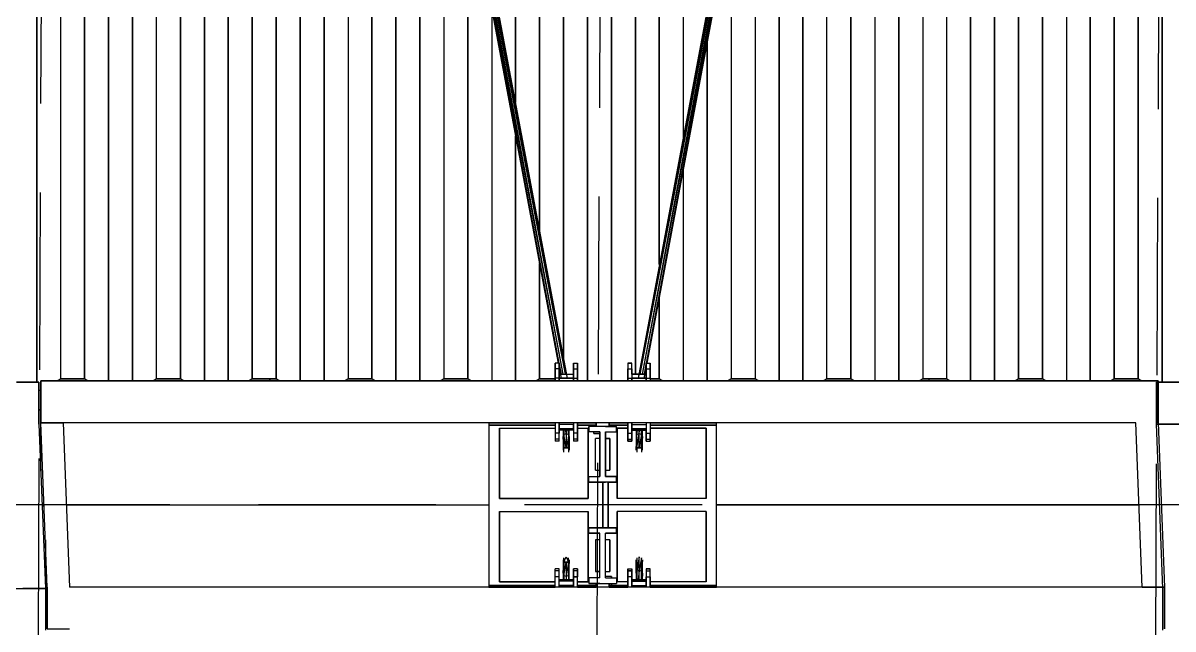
# Model space of a CAD drawing. Header units: millimetres. Extents: x -4997 to -4876, y -8737 to -8661.
# Drawn here: x -4918.213 to -4914.096, y -8701.468 to -8699.299 of the extents above; entities that cross this region are included whole.
import ezdxf

# ---------------------------------------------------------------- set-up
doc = ezdxf.new("R2010")
doc.units = ezdxf.units.MM
doc.header["$LTSCALE"] = 0.1
doc.linetypes.add('HIDDEN', pattern=[9.525, 6.35, -3.175])
for name, color, linetype in [('cobertura nova', 4, 'Continuous'), ('hachuras cobertura', 251, 'Continuous'), ('imagem', 7, 'Continuous'), ('layout cobertura', 251, 'Continuous')]:
    doc.layers.add(name, color=color, linetype=linetype)
picture_1 = doc.add_image_def('image1.jpg', size_in_pixel=(1920, 1080))

msp = doc.modelspace()

# ---------------------------------------------------------------- linework, layer by layer
at = {"layer": 'cobertura nova'}
for p, q in [((-4916.2794, -8700.5553), (-4916.792, -8697.8566)), ((-4916.2793, -8700.5553), (-4916.7874, -8697.8487)), ((-4916.2711, -8700.5553), (-4916.7858, -8697.8487)), ((-4916.779, -8697.8487), (-4916.271, -8700.5553)), ((-4916.2641, -8700.5697), (-4916.7782, -8697.8487)), ((-4916.2641, -8700.5697), (-4916.7747, -8697.8487)), ((-4916.792, -8697.8644), (-4916.2942, -8700.5165)), ((-4916.792, -8697.874), (-4916.2942, -8700.5165)), ((-4916.792, -8697.8766), (-4916.2966, -8700.5165)), ((-4915.5064, -8697.8797), (-4916.0112, -8700.5697)), ((-4915.5064, -8697.8981), (-4916.0112, -8700.5697)), ((-4916.0044, -8700.5553), (-4915.5064, -8697.9027)), ((-4915.5064, -8697.9377), (-4916.0042, -8700.5553)), ((-4915.5064, -8697.9473), (-4915.996, -8700.5553)), ((-4915.5064, -8697.9781), (-4915.9959, -8700.5553)), ((-4915.9812, -8700.5165), (-4915.5064, -8697.9874)), ((-4915.9811, -8700.5165), (-4915.5064, -8697.9965)), ((-4915.9788, -8700.5165), (-4915.5064, -8697.9996)), ((-4916.3636, -8700.1596), (-4916.3636, -8700.5727)), ((-4916.2932, -8700.5165), (-4916.3077, -8700.5165)), ((-4916.3077, -8700.5165), (-4916.3077, -8700.5233)), ((-4916.3077, -8700.5366), (-4916.3077, -8700.5165)), ((-4916.3077, -8700.5165), (-4916.3077, -8700.5366)), ((-4916.3077, -8700.5233), (-4916.3077, -8700.5165)), ((-4916.3077, -8700.5447), (-4916.3077, -8700.5233)), ((-4916.2932, -8700.5165), (-4916.2932, -8700.5366)), ((-4916.2932, -8700.5366), (-4916.2932, -8700.5165)), ((-4916.2932, -8700.5214), (-4916.2869, -8700.5553)), ((-4916.2932, -8700.5217), (-4916.2869, -8700.5553)), ((-4916.2932, -8700.5343), (-4916.2866, -8700.5697)), ((-4916.2421, -8700.5233), (-4916.2421, -8700.5165)), ((-4916.2421, -8700.5165), (-4916.2421, -8700.5366)), ((-4916.2421, -8700.5165), (-4916.2277, -8700.5165)), ((-4916.2421, -8700.5366), (-4916.2421, -8700.5165)), ((-4916.2421, -8700.5447), (-4916.2421, -8700.5233)), ((-4916.2277, -8700.5165), (-4916.2277, -8700.5366)), ((-4916.2277, -8700.5233), (-4916.2277, -8700.5165)), ((-4916.2276, -8700.5366), (-4916.2277, -8700.5165)), ((-4916.2277, -8700.5165), (-4916.2277, -8700.5233)), ((-4916.2277, -8700.5233), (-4916.2277, -8700.5447)), ((-4916.0477, -8700.5165), (-4916.0332, -8700.5165)), ((-4916.0477, -8700.5165), (-4916.0477, -8700.5366)), ((-4916.0332, -8700.5165), (-4916.0477, -8700.5165)), ((-4916.0477, -8700.5165), (-4916.0477, -8700.5165)), ((-4916.0332, -8700.5366), (-4916.0332, -8700.5165)), ((-4915.9888, -8700.5697), (-4915.9821, -8700.5343)), ((-4915.9885, -8700.5553), (-4915.9821, -8700.5214)), ((-4915.9884, -8700.5553), (-4915.9821, -8700.5218)), ((-4915.9821, -8700.5165), (-4915.9821, -8700.5366)), ((-4915.9821, -8700.5165), (-4915.9677, -8700.5165)), ((-4915.9821, -8700.5366), (-4915.9821, -8700.5165)), ((-4915.9821, -8700.5447), (-4915.9821, -8700.5345)), ((-4915.9677, -8700.5366), (-4915.9677, -8700.5165)), ((-4915.9677, -8700.5165), (-4915.9677, -8700.5366)), ((-4915.9677, -8700.5233), (-4915.9677, -8700.5165)), ((-4918.0909, -8700.5799), (-4918.0779, -8700.5727)), ((-4918.0779, -8700.5727), (-4918.0909, -8700.5799)), ((-4918.0779, -8700.5727), (-4917.9921, -8700.5727)), ((-4917.9921, -8700.5727), (-4918.0779, -8700.5727)), ((-4917.9921, -8700.5727), (-4917.9791, -8700.5799)), ((-4917.9791, -8700.5799), (-4917.9921, -8700.5727)), ((-4917.748, -8700.5799), (-4917.735, -8700.5727)), ((-4917.735, -8700.5727), (-4917.748, -8700.5799)), ((-4917.735, -8700.5727), (-4917.6493, -8700.5727)), ((-4917.6493, -8700.5727), (-4917.735, -8700.5727)), ((-4917.6493, -8700.5727), (-4917.6363, -8700.5799)), ((-4917.6362, -8700.5799), (-4917.6493, -8700.5727)), ((-4917.4052, -8700.5799), (-4917.3921, -8700.5727)), ((-4917.3921, -8700.5727), (-4917.4052, -8700.5799)), ((-4917.3921, -8700.5727), (-4917.3064, -8700.5727)), ((-4917.3064, -8700.5727), (-4917.3921, -8700.5727)), ((-4917.3292, -8700.5727), (-4917.3292, -8700.5799)), ((-4917.3292, -8700.5799), (-4917.3292, -8700.5727)), ((-4917.3064, -8700.5727), (-4917.2934, -8700.58)), ((-4917.2934, -8700.58), (-4917.3064, -8700.5727)), ((-4917.0623, -8700.58), (-4917.0493, -8700.5727)), ((-4917.0493, -8700.5727), (-4917.0623, -8700.58)), ((-4917.0493, -8700.5727), (-4916.9636, -8700.5727)), ((-4916.9636, -8700.5727), (-4917.0493, -8700.5727)), ((-4916.9636, -8700.5727), (-4916.9505, -8700.58)), ((-4916.9505, -8700.58), (-4916.9636, -8700.5727)), ((-4916.7064, -8700.5727), (-4916.7195, -8700.58)), ((-4916.7194, -8700.58), (-4916.7064, -8700.5727)), ((-4916.7064, -8700.5727), (-4916.6207, -8700.5727)), ((-4916.6207, -8700.5727), (-4916.7064, -8700.5727)), ((-4916.6207, -8700.5727), (-4916.6077, -8700.58)), ((-4916.6077, -8700.58), (-4916.6207, -8700.5727)), ((-4916.3766, -8700.58), (-4916.3636, -8700.5727)), ((-4916.3636, -8700.5727), (-4916.3766, -8700.58)), ((-4916.3636, -8700.5727), (-4916.3077, -8700.5727)), ((-4916.3077, -8700.5727), (-4916.3636, -8700.5727)), ((-4916.2932, -8700.5366), (-4916.3077, -8700.5366)), ((-4916.3077, -8700.5699), (-4916.3077, -8700.5366)), ((-4916.3077, -8700.5366), (-4916.3077, -8700.5699)), ((-4916.3077, -8700.58), (-4916.3077, -8700.5447)), ((-4916.2932, -8700.5699), (-4916.3077, -8700.5699)), ((-4916.3077, -8700.58), (-4916.3077, -8700.5699)), ((-4916.3077, -8700.5699), (-4916.3077, -8700.58)), ((-4916.2932, -8700.5366), (-4916.2932, -8700.5699)), ((-4916.2932, -8700.5699), (-4916.2932, -8700.5366)), ((-4916.2932, -8700.5553), (-4916.2669, -8700.5553)), ((-4916.2932, -8700.5697), (-4916.2421, -8700.5697)), ((-4916.2421, -8700.5697), (-4916.2932, -8700.5697)), ((-4916.2932, -8700.5699), (-4916.2932, -8700.58)), ((-4916.2932, -8700.58), (-4916.2932, -8700.5699)), ((-4916.2767, -8700.5697), (-4916.2767, -8700.5697)), ((-4916.2766, -8700.5697), (-4916.2766, -8700.5697)), ((-4916.2684, -8700.5697), (-4916.2684, -8700.5697)), ((-4916.2683, -8700.5697), (-4916.2683, -8700.5697)), ((-4916.2668, -8700.5553), (-4916.2421, -8700.5553)), ((-4916.2421, -8700.5366), (-4916.2421, -8700.5699)), ((-4916.2421, -8700.5366), (-4916.2277, -8700.5366)), ((-4916.2421, -8700.5699), (-4916.2421, -8700.5366)), ((-4916.2421, -8700.5553), (-4916.2421, -8700.5447)), ((-4916.2421, -8700.5697), (-4916.2421, -8700.5553)), ((-4916.2421, -8700.58), (-4916.2421, -8700.5697)), ((-4916.2421, -8700.5697), (-4916.2421, -8700.5697)), ((-4916.2421, -8700.5699), (-4916.2277, -8700.5699)), ((-4916.2421, -8700.58), (-4916.2421, -8700.5699)), ((-4916.2421, -8700.5699), (-4916.2421, -8700.58)), ((-4916.2277, -8700.5366), (-4916.2277, -8700.5699)), ((-4916.2277, -8700.5447), (-4916.2277, -8700.58)), ((-4916.2277, -8700.5699), (-4916.2277, -8700.58)), ((-4916.2276, -8700.5699), (-4916.2276, -8700.5366)), ((-4916.2276, -8700.58), (-4916.2276, -8700.5699)), ((-4916.0477, -8700.5366), (-4916.0332, -8700.5366)), ((-4916.0477, -8700.5699), (-4916.0477, -8700.5366)), ((-4916.0477, -8700.5366), (-4916.0477, -8700.5699)), ((-4916.0477, -8700.58), (-4916.0477, -8700.5572)), ((-4916.0477, -8700.5699), (-4916.0332, -8700.5699)), ((-4916.0477, -8700.58), (-4916.0477, -8700.5699)), ((-4916.0477, -8700.5699), (-4916.0477, -8700.58)), ((-4916.0332, -8700.5366), (-4916.0332, -8700.5699)), ((-4916.0332, -8700.5447), (-4916.0332, -8700.5366)), ((-4916.0332, -8700.5553), (-4916.0332, -8700.5447)), ((-4916.0332, -8700.5447), (-4916.0332, -8700.5447)), ((-4916.0085, -8700.5553), (-4916.0332, -8700.5553)), ((-4916.0332, -8700.5553), (-4916.0085, -8700.5553)), ((-4916.0332, -8700.5697), (-4915.9821, -8700.5697)), ((-4915.9821, -8700.5697), (-4916.0332, -8700.5697)), ((-4916.0332, -8700.5699), (-4916.0332, -8700.58)), ((-4916.0332, -8700.58), (-4916.0332, -8700.5699)), ((-4915.9821, -8700.5553), (-4916.0085, -8700.5553)), ((-4916.0085, -8700.5553), (-4915.9821, -8700.5553)), ((-4916.0071, -8700.5697), (-4916.0071, -8700.5697)), ((-4916.007, -8700.5697), (-4916.007, -8700.5697)), ((-4915.9988, -8700.5697), (-4915.9988, -8700.5697)), ((-4915.9987, -8700.5697), (-4915.9987, -8700.5697)), ((-4915.9821, -8700.5366), (-4915.9821, -8700.5699)), ((-4915.9821, -8700.5366), (-4915.9677, -8700.5366)), ((-4915.9821, -8700.5699), (-4915.9821, -8700.5366)), ((-4915.9821, -8700.5553), (-4915.9821, -8700.5447)), ((-4915.9821, -8700.5699), (-4915.9821, -8700.58)), ((-4915.9821, -8700.5699), (-4915.9677, -8700.5699)), ((-4915.9821, -8700.58), (-4915.9821, -8700.5699)), ((-4915.9677, -8700.5699), (-4915.9677, -8700.5366)), ((-4915.9677, -8700.5366), (-4915.9677, -8700.5699)), ((-4915.9677, -8700.5699), (-4915.9677, -8700.58)), ((-4915.9677, -8700.5727), (-4915.935, -8700.5727)), ((-4915.935, -8700.5727), (-4915.9677, -8700.5727)), ((-4915.935, -8700.5727), (-4915.922, -8700.58)), ((-4915.9219, -8700.58), (-4915.935, -8700.5727)), ((-4915.6909, -8700.58), (-4915.6778, -8700.5727)), ((-4915.6778, -8700.5727), (-4915.6909, -8700.58)), ((-4915.6778, -8700.5727), (-4915.5921, -8700.5727)), ((-4915.5921, -8700.5727), (-4915.6778, -8700.5727)), ((-4915.5921, -8700.5727), (-4915.5791, -8700.58)), ((-4915.5791, -8700.58), (-4915.5921, -8700.5727)), ((-4915.348, -8700.58), (-4915.335, -8700.5727)), ((-4915.335, -8700.5727), (-4915.348, -8700.58)), ((-4915.335, -8700.5727), (-4915.2493, -8700.5727)), ((-4915.2493, -8700.5727), (-4915.335, -8700.5727)), ((-4915.2493, -8700.5727), (-4915.2362, -8700.58)), ((-4915.2362, -8700.58), (-4915.2493, -8700.5727)), ((-4915.0052, -8700.58), (-4914.9921, -8700.5727)), ((-4914.9921, -8700.5727), (-4915.0052, -8700.58)), ((-4914.9921, -8700.5727), (-4914.9064, -8700.5727)), ((-4914.9064, -8700.5727), (-4914.9921, -8700.5727)), ((-4914.9692, -8700.58), (-4914.9692, -8700.5727)), ((-4914.9064, -8700.5727), (-4914.8934, -8700.58)), ((-4914.8934, -8700.58), (-4914.9064, -8700.5727)), ((-4914.6623, -8700.58), (-4914.6493, -8700.5727)), ((-4914.6493, -8700.5727), (-4914.6623, -8700.58)), ((-4914.6493, -8700.5727), (-4914.5636, -8700.5727)), ((-4914.5636, -8700.5727), (-4914.6493, -8700.5727)), ((-4914.5636, -8700.5727), (-4914.5505, -8700.58)), ((-4914.5505, -8700.58), (-4914.5636, -8700.5727)), ((-4914.3195, -8700.58), (-4914.3064, -8700.5727)), ((-4914.3064, -8700.5727), (-4914.3195, -8700.58)), ((-4914.3064, -8700.5727), (-4914.2207, -8700.5727)), ((-4914.2207, -8700.5727), (-4914.3064, -8700.5727)), ((-4914.2207, -8700.5727), (-4914.2077, -8700.58)), ((-4914.2077, -8700.58), (-4914.2207, -8700.5727)), ((-4918.2358, -8700.5846), (-4918.1558, -8700.5846)), ((-4918.1558, -8700.5846), (-4918.2358, -8700.5846)), ((-4918.1558, -8700.5846), (-4918.1558, -8700.6831)), ((-4918.1558, -8700.6831), (-4918.1558, -8700.5846)), ((-4918.1558, -8700.5846), (-4918.1558, -8700.7346)), ((-4918.1558, -8700.5846), (-4918.1558, -8700.7346)), ((-4918.1558, -8700.7346), (-4918.1558, -8700.5846)), ((-4918.1492, -8700.6122), (-4918.1558, -8700.6159)), ((-4918.1558, -8700.6159), (-4918.1492, -8700.6123)), ((-4918.1558, -8700.6159), (-4918.1558, -8700.6831)), ((-4918.1558, -8700.6831), (-4918.1558, -8700.6159)), ((-4918.1492, -8700.5799), (-4918.0692, -8700.5799)), ((-4918.1492, -8700.7299), (-4918.1492, -8700.5799)), ((-4918.1492, -8700.5799), (-4918.0692, -8700.5799)), ((-4918.1492, -8700.7299), (-4918.1492, -8700.5799)), ((-4918.1492, -8700.5799), (-4918.1492, -8700.7299)), ((-4918.0692, -8700.58), (-4918.1492, -8700.58)), ((-4918.1492, -8700.6123), (-4918.1492, -8700.6831)), ((-4918.0692, -8700.5799), (-4917.9791, -8700.5799)), ((-4917.9791, -8700.5799), (-4918.0692, -8700.5799)), ((-4918.0692, -8700.5799), (-4917.9064, -8700.5799)), ((-4914.2292, -8700.58), (-4918.0692, -8700.5799)), ((-4918.0692, -8700.5799), (-4914.2292, -8700.58)), ((-4914.2292, -8700.58), (-4918.0692, -8700.58)), ((-4917.8207, -8700.5799), (-4917.5636, -8700.5799)), ((-4917.748, -8700.5799), (-4917.6363, -8700.5799)), ((-4917.6363, -8700.5799), (-4917.748, -8700.5799)), ((-4917.4779, -8700.5799), (-4917.2207, -8700.58)), ((-4917.2934, -8700.58), (-4917.4052, -8700.5799)), ((-4917.3292, -8700.5799), (-4917.2934, -8700.58)), ((-4917.2934, -8700.58), (-4917.3292, -8700.5799)), ((-4917.3292, -8700.5799), (-4917.2934, -8700.5799)), ((-4917.135, -8700.58), (-4916.8779, -8700.58)), ((-4917.0623, -8700.58), (-4916.9505, -8700.58)), ((-4916.9505, -8700.58), (-4917.0623, -8700.58)), ((-4916.9505, -8700.58), (-4917.0623, -8700.58)), ((-4917.0623, -8700.58), (-4916.9505, -8700.58)), ((-4916.7921, -8700.58), (-4916.535, -8700.58)), ((-4916.7194, -8700.58), (-4916.6077, -8700.58)), ((-4916.6077, -8700.58), (-4916.7194, -8700.58)), ((-4916.6077, -8700.58), (-4916.7194, -8700.58)), ((-4916.7194, -8700.58), (-4916.6077, -8700.58)), ((-4916.4493, -8700.58), (-4916.3077, -8700.58)), ((-4916.3766, -8700.58), (-4916.3077, -8700.58)), ((-4916.3077, -8700.58), (-4916.3766, -8700.58)), ((-4916.3077, -8700.58), (-4916.3766, -8700.58)), ((-4916.3766, -8700.58), (-4916.3077, -8700.58)), ((-4916.2277, -8700.58), (-4916.2277, -8700.58)), ((-4916.2276, -8700.58), (-4916.1921, -8700.58)), ((-4916.1064, -8700.58), (-4916.0477, -8700.58)), ((-4915.9677, -8700.58), (-4915.922, -8700.58)), ((-4915.922, -8700.58), (-4915.9677, -8700.58)), ((-4915.922, -8700.58), (-4915.9677, -8700.58)), ((-4915.9677, -8700.58), (-4915.8493, -8700.58)), ((-4915.7636, -8700.58), (-4915.5064, -8700.58)), ((-4915.6909, -8700.58), (-4915.5791, -8700.58)), ((-4915.5791, -8700.58), (-4915.6909, -8700.58)), ((-4915.5791, -8700.58), (-4915.6909, -8700.58)), ((-4915.4207, -8700.58), (-4915.1636, -8700.58)), ((-4915.348, -8700.58), (-4915.2362, -8700.58)), ((-4915.2362, -8700.58), (-4915.348, -8700.58)), ((-4915.2362, -8700.58), (-4915.348, -8700.58)), ((-4915.0778, -8700.58), (-4914.8207, -8700.58)), ((-4915.0052, -8700.58), (-4914.9692, -8700.58)), ((-4914.9692, -8700.58), (-4915.0052, -8700.58)), ((-4914.8934, -8700.58), (-4915.0052, -8700.58)), ((-4914.735, -8700.58), (-4914.4778, -8700.58)), ((-4914.6623, -8700.58), (-4914.5505, -8700.58)), ((-4914.6623, -8700.58), (-4914.5505, -8700.58)), ((-4914.5505, -8700.58), (-4914.6623, -8700.58)), ((-4914.6623, -8700.58), (-4914.5505, -8700.58)), ((-4914.3921, -8700.58), (-4914.2292, -8700.58)), ((-4914.3195, -8700.58), (-4914.2292, -8700.58)), ((-4914.3195, -8700.58), (-4914.2292, -8700.58)), ((-4914.2292, -8700.58), (-4914.3195, -8700.58)), ((-4914.3195, -8700.58), (-4914.2292, -8700.58)), ((-4914.2292, -8700.58), (-4914.2292, -8700.58)), ((-4914.2292, -8700.58), (-4914.2292, -8700.58)), ((-4914.1492, -8700.58), (-4914.2292, -8700.58)), ((-4914.2292, -8700.58), (-4914.1492, -8700.58)), ((-4914.1492, -8700.58), (-4914.2292, -8700.58)), ((-4910.2358, -8700.5846), (-4914.1558, -8700.5846)), ((-4914.1558, -8700.5846), (-4914.0758, -8700.5846)), ((-4914.1558, -8700.7346), (-4914.1558, -8700.5846)), ((-4914.1558, -8700.5846), (-4914.1558, -8700.7346)), ((-4914.1492, -8700.58), (-4914.1492, -8700.5846)), ((-4914.1492, -8700.5846), (-4914.1492, -8700.58)), ((-4914.1492, -8700.58), (-4914.1492, -8700.73)), ((-4914.1492, -8700.58), (-4914.1492, -8700.5846)), ((-4914.1492, -8700.73), (-4914.1492, -8700.58)), ((-4918.1558, -8700.6831), (-4918.1492, -8700.6831)), ((-4918.1492, -8700.6831), (-4918.1558, -8700.6831)), ((-4918.1558, -8700.7346), (-4918.1328, -8701.3225)), ((-4918.0692, -8700.7299), (-4918.1492, -8700.7299)), ((-4918.1492, -8700.7299), (-4918.0692, -8700.7299)), ((-4918.1262, -8701.3178), (-4918.1492, -8700.7299)), ((-4918.1492, -8700.7299), (-4918.0692, -8700.7299)), ((-4918.1492, -8700.9034), (-4918.1492, -8700.73)), ((-4914.2292, -8700.73), (-4918.0692, -8700.7299)), ((-4918.0692, -8700.7299), (-4918.0462, -8701.3178)), ((-4916.5448, -8700.73), (-4916.3077, -8700.73)), ((-4916.5448, -8700.73), (-4916.5448, -8701.0239)), ((-4916.5448, -8700.7381), (-4916.3077, -8700.7381)), ((-4916.3077, -8700.7381), (-4916.5448, -8700.7381)), ((-4916.3077, -8700.73), (-4916.3077, -8700.7668)), ((-4916.2932, -8700.73), (-4916.2932, -8700.7668)), ((-4916.2932, -8700.7668), (-4916.2932, -8700.73)), ((-4916.2421, -8700.7359), (-4916.2932, -8700.7359)), ((-4916.2421, -8700.73), (-4916.2421, -8700.7668)), ((-4916.2421, -8700.7513), (-4916.2421, -8700.7359)), ((-4916.2277, -8700.73), (-4916.2277, -8700.7668)), ((-4916.2277, -8700.7668), (-4916.2277, -8700.73)), ((-4916.2277, -8700.73), (-4916.1612, -8700.73)), ((-4916.2277, -8700.7381), (-4916.1612, -8700.7381)), ((-4916.1612, -8700.7381), (-4916.2277, -8700.7381)), ((-4916.2277, -8700.7416), (-4916.2277, -8700.7749)), ((-4916.1689, -8700.7425), (-4916.1689, -8700.7381)), ((-4916.1612, -8700.7425), (-4916.1612, -8700.73)), ((-4916.1612, -8700.7425), (-4916.1612, -8700.73)), ((-4916.1612, -8700.73), (-4916.1612, -8700.7425)), ((-4916.1142, -8700.73), (-4916.0477, -8700.73)), ((-4916.1142, -8700.73), (-4916.1142, -8700.7425)), ((-4916.1142, -8700.7425), (-4916.1142, -8700.73)), ((-4916.1142, -8700.7381), (-4916.0477, -8700.7381)), ((-4916.0477, -8700.7381), (-4916.1142, -8700.7381)), ((-4916.0477, -8700.7668), (-4916.0477, -8700.73)), ((-4916.0477, -8700.73), (-4916.0477, -8700.7668)), ((-4916.0477, -8700.7416), (-4916.0477, -8700.73)), ((-4916.0477, -8700.7749), (-4916.0477, -8700.7416)), ((-4916.0333, -8700.7668), (-4916.0332, -8700.73)), ((-4916.0332, -8700.73), (-4916.0332, -8700.7668)), ((-4916.0332, -8700.7359), (-4915.9821, -8700.7359)), ((-4916.0332, -8700.7513), (-4916.0332, -8700.7359)), ((-4915.9821, -8700.73), (-4915.9821, -8700.7668)), ((-4915.9677, -8700.73), (-4915.9677, -8700.7668)), ((-4915.9677, -8700.73), (-4915.7305, -8700.73)), ((-4915.9677, -8700.7381), (-4915.7305, -8700.7381)), ((-4915.7305, -8700.7381), (-4915.9677, -8700.7381)), ((-4915.7305, -8701.0239), (-4915.7305, -8700.73)), ((-4914.2062, -8701.3178), (-4914.2292, -8700.73)), ((-4914.0758, -8700.7346), (-4914.1558, -8700.7346)), ((-4914.1328, -8701.3224), (-4914.1558, -8700.7346)), ((-4914.1558, -8700.7346), (-4914.0758, -8700.7346)), ((-4914.1492, -8700.73), (-4914.1262, -8701.3178)), ((-4916.5076, -8701.0011), (-4916.5076, -8700.7486)), ((-4916.5076, -8700.7486), (-4916.3077, -8700.7486)), ((-4916.5076, -8700.7486), (-4916.3077, -8700.7486)), ((-4916.5076, -8701.0011), (-4916.5076, -8700.7486)), ((-4916.5076, -8700.7486), (-4916.5076, -8701.0011)), ((-4916.3077, -8700.7668), (-4916.3077, -8700.7882)), ((-4916.2932, -8700.7668), (-4916.3077, -8700.7668)), ((-4916.2421, -8700.7513), (-4916.2932, -8700.7513)), ((-4916.2421, -8700.7562), (-4916.2932, -8700.7562)), ((-4916.2932, -8700.7882), (-4916.2932, -8700.7668)), ((-4916.2797, -8700.7562), (-4916.2797, -8700.7793)), ((-4916.2764, -8700.7719), (-4916.2797, -8700.7793)), ((-4916.2764, -8700.8197), (-4916.2797, -8700.7793)), ((-4916.2797, -8700.7793), (-4916.2796, -8700.8275)), ((-4916.2764, -8700.7719), (-4916.2771, -8700.7562)), ((-4916.2764, -8700.7562), (-4916.2764, -8700.7719)), ((-4916.2684, -8700.7688), (-4916.2764, -8700.7719)), ((-4916.2684, -8700.8165), (-4916.2764, -8700.7719)), ((-4916.2764, -8700.7719), (-4916.2764, -8700.8197)), ((-4916.2684, -8700.7688), (-4916.2698, -8700.7562)), ((-4916.2684, -8700.7562), (-4916.2684, -8700.7688)), ((-4916.2605, -8700.7719), (-4916.2684, -8700.7688)), ((-4916.2604, -8700.8197), (-4916.2684, -8700.7688)), ((-4916.2684, -8700.7688), (-4916.2684, -8700.8165)), ((-4916.2621, -8700.7562), (-4916.2605, -8700.7719)), ((-4916.2605, -8700.7562), (-4916.2605, -8700.7719)), ((-4916.2605, -8700.7719), (-4916.2604, -8700.8197)), ((-4916.2605, -8700.7719), (-4916.2572, -8700.8275)), ((-4916.2572, -8700.7793), (-4916.2605, -8700.7719)), ((-4916.2572, -8700.7793), (-4916.2572, -8700.7562)), ((-4916.2572, -8700.7793), (-4916.2572, -8700.8275)), ((-4916.2421, -8700.7562), (-4916.2421, -8700.7513)), ((-4916.2421, -8700.7668), (-4916.2421, -8700.7882)), ((-4916.2277, -8700.7668), (-4916.2421, -8700.7668)), ((-4916.2277, -8700.7486), (-4916.2277, -8700.7486)), ((-4916.2277, -8700.7486), (-4916.1896, -8700.7486)), ((-4916.2277, -8700.7486), (-4916.2277, -8700.7486)), ((-4916.2277, -8700.7486), (-4916.1896, -8700.7486)), ((-4916.2277, -8700.7668), (-4916.2277, -8700.7882)), ((-4916.2277, -8700.7882), (-4916.2277, -8700.7668)), ((-4916.2277, -8700.7749), (-4916.2277, -8700.795)), ((-4916.1896, -8700.7486), (-4916.1896, -8701.0011)), ((-4916.1896, -8700.7486), (-4916.1896, -8701.0011)), ((-4916.1896, -8701.0011), (-4916.1896, -8700.7486)), ((-4916.1896, -8700.762), (-4916.1877, -8700.762)), ((-4916.1896, -8700.762), (-4916.1877, -8700.762)), ((-4916.1877, -8700.7425), (-4916.1877, -8700.7625)), ((-4916.1477, -8700.7425), (-4916.1877, -8700.7425)), ((-4916.1877, -8700.7625), (-4916.1877, -8700.7425)), ((-4916.1477, -8700.7625), (-4916.1877, -8700.7625)), ((-4916.1689, -8700.7683), (-4916.1689, -8700.7625)), ((-4916.1689, -8700.7683), (-4916.1477, -8700.7683)), ((-4916.1477, -8700.7683), (-4916.1689, -8700.7683)), ((-4916.1277, -8700.7425), (-4916.1477, -8700.7425)), ((-4916.1477, -8700.9225), (-4916.1477, -8700.7625)), ((-4916.1477, -8700.7625), (-4916.1477, -8700.9225)), ((-4916.0877, -8700.7425), (-4916.1277, -8700.7425)), ((-4916.1277, -8700.7425), (-4916.0877, -8700.7425)), ((-4916.1142, -8700.7425), (-4916.1277, -8700.7425)), ((-4916.1277, -8700.7625), (-4916.0877, -8700.7625)), ((-4916.1277, -8700.7625), (-4916.1277, -8700.9225)), ((-4916.1277, -8700.9225), (-4916.1277, -8700.7625)), ((-4916.1142, -8700.7425), (-4916.0877, -8700.7425)), ((-4916.0877, -8700.7625), (-4916.0877, -8700.7425)), ((-4916.0877, -8700.7625), (-4916.0877, -8700.7425)), ((-4916.0877, -8700.762), (-4916.0858, -8700.762)), ((-4916.0877, -8700.762), (-4916.0858, -8700.762)), ((-4916.0858, -8700.7486), (-4916.0477, -8700.7486)), ((-4916.0477, -8700.7486), (-4916.0858, -8700.7486)), ((-4916.0858, -8701.0011), (-4916.0858, -8700.7486)), ((-4916.0858, -8701.0011), (-4916.0858, -8700.7486)), ((-4916.0858, -8700.7486), (-4916.0858, -8701.0011)), ((-4916.0477, -8700.7668), (-4916.0332, -8700.7668)), ((-4916.0477, -8700.7882), (-4916.0477, -8700.7668)), ((-4916.0477, -8700.7668), (-4916.0477, -8700.7882)), ((-4916.0477, -8700.795), (-4916.0477, -8700.7749)), ((-4916.0333, -8700.7882), (-4916.0333, -8700.7668)), ((-4915.9821, -8700.7513), (-4916.0332, -8700.7513)), ((-4916.0332, -8700.7562), (-4916.0332, -8700.7513)), ((-4916.0332, -8700.7562), (-4915.9821, -8700.7562)), ((-4915.9821, -8700.7562), (-4916.0332, -8700.7562)), ((-4916.0332, -8700.7668), (-4916.0332, -8700.7882)), ((-4916.0332, -8700.7749), (-4916.0332, -8700.7668)), ((-4916.0332, -8700.795), (-4916.0332, -8700.7749)), ((-4916.0332, -8700.7749), (-4916.0332, -8700.7749)), ((-4916.0182, -8700.7562), (-4916.0182, -8700.7793)), ((-4916.0182, -8700.8275), (-4916.0149, -8700.7719)), ((-4916.0149, -8700.7719), (-4916.0182, -8700.7793)), ((-4916.0182, -8700.7793), (-4916.0182, -8700.8275)), ((-4916.0149, -8700.7719), (-4916.0133, -8700.7562)), ((-4916.0149, -8700.7719), (-4916.0149, -8700.7562)), ((-4916.0149, -8700.8197), (-4916.0069, -8700.7688)), ((-4916.0069, -8700.7688), (-4916.0149, -8700.7719)), ((-4916.0149, -8700.8197), (-4916.0149, -8700.7719)), ((-4916.0069, -8700.7688), (-4916.0069, -8700.7562)), ((-4916.0069, -8700.7688), (-4916.0055, -8700.7562)), ((-4915.999, -8700.7719), (-4916.0069, -8700.7688)), ((-4916.0069, -8700.8165), (-4916.0069, -8700.7688)), ((-4915.999, -8700.7719), (-4916.0069, -8700.8165)), ((-4915.999, -8700.7719), (-4915.999, -8700.7562)), ((-4915.999, -8700.8197), (-4915.999, -8700.7719)), ((-4915.9957, -8700.7793), (-4915.999, -8700.7719)), ((-4915.9957, -8700.7793), (-4915.999, -8700.8197)), ((-4915.9957, -8700.7793), (-4915.9957, -8700.7562)), ((-4915.9957, -8700.8275), (-4915.9957, -8700.7793)), ((-4915.9821, -8700.7749), (-4915.9821, -8700.7562)), ((-4915.9821, -8700.7668), (-4915.9677, -8700.7668)), ((-4915.9821, -8700.7882), (-4915.9821, -8700.7668)), ((-4915.9821, -8700.7668), (-4915.9821, -8700.7882)), ((-4915.9821, -8700.795), (-4915.9821, -8700.7749)), ((-4915.9677, -8700.7486), (-4915.7678, -8700.7486)), ((-4915.7678, -8700.7486), (-4915.9677, -8700.7486)), ((-4915.9677, -8700.7668), (-4915.9677, -8700.7882)), ((-4915.9677, -8700.7882), (-4915.9677, -8700.7668)), ((-4915.9677, -8700.7668), (-4915.9677, -8700.7749)), ((-4915.9677, -8700.7749), (-4915.9677, -8700.795)), ((-4915.7678, -8700.7486), (-4915.7678, -8701.0011)), ((-4915.7678, -8701.0011), (-4915.7678, -8700.7486)), ((-4915.7678, -8700.7486), (-4915.7678, -8701.0011)), ((-4916.3077, -8700.7882), (-4916.3077, -8700.795)), ((-4916.2932, -8700.7882), (-4916.3077, -8700.7882)), ((-4916.2932, -8700.795), (-4916.3077, -8700.795)), ((-4916.2932, -8700.795), (-4916.2932, -8700.7882)), ((-4916.2764, -8700.8197), (-4916.2796, -8700.8275)), ((-4916.2684, -8700.8165), (-4916.2764, -8700.8197)), ((-4916.2764, -8700.8197), (-4916.2604, -8700.8197)), ((-4916.2764, -8700.8352), (-4916.2764, -8700.8197)), ((-4916.2604, -8700.8197), (-4916.2684, -8700.8165)), ((-4916.2572, -8700.8275), (-4916.2604, -8700.8197)), ((-4916.2604, -8700.8197), (-4916.2604, -8700.8352)), ((-4916.2421, -8700.7882), (-4916.2421, -8700.795)), ((-4916.2277, -8700.7882), (-4916.2421, -8700.7882)), ((-4916.2277, -8700.795), (-4916.2421, -8700.795)), ((-4916.2277, -8700.7882), (-4916.2277, -8700.795)), ((-4916.2277, -8700.795), (-4916.2277, -8700.7882)), ((-4916.1477, -8700.7856), (-4916.1635, -8700.7856)), ((-4916.1635, -8700.8995), (-4916.1635, -8700.7856)), ((-4916.1277, -8700.7856), (-4916.1118, -8700.7856)), ((-4916.1118, -8700.7856), (-4916.1277, -8700.7856)), ((-4916.1277, -8700.7856), (-4916.1118, -8700.7856)), ((-4916.1118, -8700.7856), (-4916.1118, -8700.8995)), ((-4916.1118, -8700.7856), (-4916.1118, -8700.8995)), ((-4916.1118, -8700.8995), (-4916.1118, -8700.7856)), ((-4916.0477, -8700.7882), (-4916.0332, -8700.7882)), ((-4916.0477, -8700.795), (-4916.0477, -8700.7882)), ((-4916.0477, -8700.7882), (-4916.0477, -8700.795)), ((-4916.0477, -8700.795), (-4916.0333, -8700.795)), ((-4916.0333, -8700.795), (-4916.0477, -8700.795)), ((-4916.0333, -8700.795), (-4916.0333, -8700.7882)), ((-4916.0333, -8700.795), (-4916.0332, -8700.795)), ((-4916.0332, -8700.7882), (-4916.0332, -8700.795)), ((-4916.0149, -8700.8197), (-4916.0182, -8700.8275)), ((-4916.0069, -8700.8165), (-4916.0149, -8700.8197)), ((-4916.0149, -8700.8197), (-4915.999, -8700.8197)), ((-4916.0149, -8700.8197), (-4916.0149, -8700.8352)), ((-4915.999, -8700.8197), (-4916.0069, -8700.8165)), ((-4915.9957, -8700.8275), (-4915.999, -8700.8197)), ((-4915.999, -8700.8197), (-4915.999, -8700.8352)), ((-4915.9821, -8700.7882), (-4915.9677, -8700.7882)), ((-4915.9821, -8700.795), (-4915.9821, -8700.7882)), ((-4915.9821, -8700.7882), (-4915.9821, -8700.795)), ((-4915.9821, -8700.795), (-4915.9677, -8700.795)), ((-4915.9677, -8700.7882), (-4915.9677, -8700.795)), ((-4915.9677, -8700.795), (-4915.9677, -8700.7882)), ((-4916.1635, -8700.8995), (-4916.1477, -8700.8995)), ((-4916.1277, -8700.8995), (-4916.1118, -8700.8995)), ((-4916.1896, -8700.923), (-4916.1877, -8700.923)), ((-4916.1877, -8700.9425), (-4916.1877, -8700.9225)), ((-4916.1877, -8700.9225), (-4916.1477, -8700.9225)), ((-4916.1477, -8700.9425), (-4916.1877, -8700.9425)), ((-4916.1877, -8700.9425), (-4916.1477, -8700.9425)), ((-4916.1477, -8700.9425), (-4916.1377, -8700.9425)), ((-4916.1277, -8700.9425), (-4916.1477, -8700.9425)), ((-4916.1477, -8700.9425), (-4916.1277, -8700.9425)), ((-4916.1377, -8700.9425), (-4916.1377, -8701.0952)), ((-4916.1377, -8701.0952), (-4916.1377, -8700.9425)), ((-4916.0877, -8700.9225), (-4916.1277, -8700.9225)), ((-4916.1277, -8700.9225), (-4916.0877, -8700.9225)), ((-4916.0877, -8700.9425), (-4916.1277, -8700.9425)), ((-4916.1177, -8701.0952), (-4916.1177, -8700.9425)), ((-4916.1177, -8700.9425), (-4916.1177, -8700.9525)), ((-4916.1177, -8700.9425), (-4916.0877, -8700.9425)), ((-4916.0877, -8700.9425), (-4916.0877, -8700.9225)), ((-4916.0877, -8700.9225), (-4916.0877, -8700.9425)), ((-4916.0877, -8700.923), (-4916.0858, -8700.923)), ((-4916.1377, -8701.1052), (-4916.1377, -8700.9525)), ((-4916.1377, -8700.9525), (-4916.1377, -8701.0952)), ((-4916.1177, -8700.9525), (-4916.1177, -8701.1052)), ((-4916.1177, -8700.9525), (-4916.1177, -8701.0952)), ((-4916.1177, -8700.9525), (-4916.1177, -8700.9525)), ((-4918.1445, -8701.0239), (-4918.1377, -8701.0239)), ((-4918.1375, -8701.0285), (-4918.1443, -8701.0285)), ((-4918.0577, -8701.0239), (-4916.5448, -8701.0239)), ((-4916.5448, -8701.0239), (-4916.5448, -8701.3178)), ((-4916.1896, -8701.0011), (-4916.5076, -8701.0011)), ((-4916.5076, -8701.0011), (-4916.1896, -8701.0011)), ((-4915.7678, -8701.0011), (-4916.0858, -8701.0011)), ((-4915.7678, -8701.0011), (-4916.0858, -8701.0011)), ((-4914.2177, -8701.0239), (-4915.7305, -8701.0239)), ((-4915.7305, -8701.3178), (-4915.7305, -8701.0239)), ((-4915.7305, -8701.0239), (-4914.2177, -8701.0239)), ((-4916.5076, -8701.2991), (-4916.5076, -8701.0467)), ((-4916.5076, -8701.0467), (-4916.5076, -8701.2991)), ((-4916.5076, -8701.2991), (-4916.5076, -8701.0467)), ((-4916.5076, -8701.0467), (-4916.1896, -8701.0467)), ((-4916.1896, -8701.0467), (-4916.1896, -8701.2992)), ((-4916.1896, -8701.0467), (-4916.1896, -8701.2992)), ((-4916.1896, -8701.2992), (-4916.1896, -8701.0467)), ((-4915.7678, -8701.0467), (-4916.0858, -8701.0467)), ((-4916.0858, -8701.2992), (-4916.0858, -8701.0467)), ((-4916.0858, -8701.2992), (-4916.0858, -8701.0467)), ((-4916.0858, -8701.0467), (-4916.0858, -8701.2992)), ((-4915.7678, -8701.0467), (-4915.7678, -8701.2992)), ((-4915.7678, -8701.0467), (-4915.7678, -8701.2992)), ((-4915.7678, -8701.2992), (-4915.7678, -8701.0467)), ((-4916.1477, -8701.1052), (-4916.1877, -8701.1052)), ((-4916.1877, -8701.1252), (-4916.1877, -8701.1052)), ((-4916.1877, -8701.1052), (-4916.1477, -8701.1052)), ((-4916.1377, -8701.1052), (-4916.1477, -8701.1052)), ((-4916.1477, -8701.1052), (-4916.1277, -8701.1052)), ((-4916.1277, -8701.1052), (-4916.1477, -8701.1052)), ((-4916.1377, -8701.0952), (-4916.1377, -8701.1052)), ((-4916.1377, -8701.1052), (-4916.1377, -8701.0952)), ((-4916.1377, -8701.0952), (-4916.1377, -8701.1052)), ((-4916.1277, -8701.1052), (-4916.0877, -8701.1052)), ((-4916.0877, -8701.1052), (-4916.1277, -8701.1052)), ((-4916.1177, -8701.0952), (-4916.1177, -8701.1052)), ((-4916.1177, -8701.1052), (-4916.1177, -8701.0952)), ((-4916.1177, -8701.1052), (-4916.1177, -8701.0952)), ((-4916.0877, -8701.1252), (-4916.0877, -8701.1052)), ((-4916.0877, -8701.1052), (-4916.0877, -8701.1252)), ((-4918.1328, -8701.149), (-4918.1328, -8701.3739)), ((-4916.1877, -8701.1247), (-4916.1896, -8701.1247)), ((-4916.1877, -8701.1252), (-4916.1477, -8701.1252)), ((-4916.1477, -8701.1252), (-4916.1877, -8701.1252)), ((-4916.1635, -8701.1483), (-4916.1635, -8701.2622)), ((-4916.1477, -8701.1483), (-4916.1635, -8701.1483)), ((-4916.1635, -8701.1483), (-4916.1635, -8701.2622)), ((-4916.1477, -8701.2852), (-4916.1477, -8701.1252)), ((-4916.1277, -8701.1483), (-4916.1277, -8701.1252)), ((-4916.1277, -8701.1252), (-4916.0877, -8701.1252)), ((-4916.1277, -8701.2852), (-4916.1277, -8701.1252)), ((-4916.0877, -8701.1252), (-4916.1277, -8701.1252)), ((-4916.1118, -8701.1483), (-4916.1277, -8701.1483)), ((-4916.1118, -8701.1483), (-4916.1118, -8701.2622)), ((-4916.1118, -8701.2622), (-4916.1118, -8701.1483)), ((-4916.0858, -8701.1247), (-4916.0877, -8701.1247)), ((-4916.2796, -8701.2203), (-4916.2797, -8701.2685)), ((-4916.2797, -8701.2685), (-4916.2764, -8701.2281)), ((-4916.2796, -8701.2203), (-4916.2764, -8701.2281)), ((-4916.2764, -8701.2281), (-4916.2684, -8701.2093)), ((-4916.2764, -8701.2281), (-4916.2764, -8701.2125)), ((-4916.2764, -8701.2281), (-4916.2764, -8701.2759)), ((-4916.2764, -8701.2281), (-4916.2684, -8701.2313)), ((-4916.2605, -8701.2281), (-4916.2764, -8701.2281)), ((-4916.2764, -8701.2759), (-4916.2684, -8701.2313)), ((-4916.2684, -8701.2093), (-4916.2605, -8701.2281)), ((-4916.2684, -8701.2313), (-4916.2605, -8701.2281)), ((-4916.2605, -8701.2281), (-4916.2684, -8701.279)), ((-4916.2684, -8701.2313), (-4916.2684, -8701.279)), ((-4916.2605, -8701.2281), (-4916.2605, -8701.2125)), ((-4916.2605, -8701.2281), (-4916.2572, -8701.2203)), ((-4916.2572, -8701.2203), (-4916.2605, -8701.2759)), ((-4916.2605, -8701.2281), (-4916.2605, -8701.2759)), ((-4916.2572, -8701.2685), (-4916.2572, -8701.2203)), ((-4916.0149, -8701.2125), (-4916.0182, -8701.2685)), ((-4916.0182, -8701.2685), (-4916.0182, -8701.2203)), ((-4916.0069, -8701.2093), (-4916.0149, -8701.261)), ((-4916.0149, -8701.2125), (-4916.0149, -8701.261)), ((-4916.0069, -8701.2579), (-4916.0069, -8701.2093)), ((-4915.999, -8701.2125), (-4916.0069, -8701.2579)), ((-4915.999, -8701.261), (-4915.999, -8701.2125)), ((-4915.9957, -8701.2203), (-4915.999, -8701.261)), ((-4915.9957, -8701.2685), (-4915.9957, -8701.2203)), ((-4916.2932, -8701.2528), (-4916.3077, -8701.2528)), ((-4916.3077, -8701.2596), (-4916.3077, -8701.2528)), ((-4916.2932, -8701.2596), (-4916.3077, -8701.2596)), ((-4916.3077, -8701.281), (-4916.3077, -8701.2596)), ((-4916.2932, -8701.2596), (-4916.2932, -8701.2528)), ((-4916.2932, -8701.281), (-4916.2932, -8701.2596)), ((-4916.2797, -8701.2685), (-4916.2797, -8701.2915)), ((-4916.2797, -8701.2685), (-4916.2764, -8701.2759)), ((-4916.2764, -8701.2759), (-4916.2684, -8701.279)), ((-4916.2764, -8701.2759), (-4916.2764, -8701.2915)), ((-4916.2684, -8701.279), (-4916.2605, -8701.2759)), ((-4916.2605, -8701.2759), (-4916.2572, -8701.2685)), ((-4916.2605, -8701.2759), (-4916.2605, -8701.2915)), ((-4916.2581, -8701.2915), (-4916.2572, -8701.2685)), ((-4916.2572, -8701.2915), (-4916.2572, -8701.2685)), ((-4916.2277, -8701.2528), (-4916.2421, -8701.2528)), ((-4916.2421, -8701.2596), (-4916.2421, -8701.2528)), ((-4916.2421, -8701.2528), (-4916.2421, -8701.2596)), ((-4916.2421, -8701.2729), (-4916.2421, -8701.2528)), ((-4916.2277, -8701.2596), (-4916.2421, -8701.2596)), ((-4916.2421, -8701.281), (-4916.2421, -8701.2596)), ((-4916.2421, -8701.2596), (-4916.2421, -8701.281)), ((-4916.2421, -8701.2915), (-4916.2421, -8701.2729)), ((-4916.2277, -8701.2528), (-4916.2277, -8701.2596)), ((-4916.2277, -8701.2596), (-4916.2277, -8701.2528)), ((-4916.2277, -8701.2596), (-4916.2277, -8701.281)), ((-4916.2277, -8701.281), (-4916.2277, -8701.2596)), ((-4916.1477, -8701.2622), (-4916.1635, -8701.2622)), ((-4916.1635, -8701.2622), (-4916.1477, -8701.2622)), ((-4916.1477, -8701.2622), (-4916.1635, -8701.2622)), ((-4916.1635, -8701.2622), (-4916.1477, -8701.2622)), ((-4916.1277, -8701.2795), (-4916.1277, -8701.2622)), ((-4916.1277, -8701.2622), (-4916.1118, -8701.2622)), ((-4916.0477, -8701.2528), (-4916.0477, -8701.2596)), ((-4916.0477, -8701.2528), (-4916.0332, -8701.2528)), ((-4916.0477, -8701.2596), (-4916.0477, -8701.2528)), ((-4916.0477, -8701.2596), (-4916.0476, -8701.281)), ((-4916.0477, -8701.2596), (-4916.0332, -8701.2596)), ((-4916.0477, -8701.281), (-4916.0477, -8701.2596)), ((-4916.0332, -8701.2596), (-4916.0477, -8701.2596)), ((-4916.0332, -8701.2596), (-4916.0332, -8701.2528)), ((-4916.0332, -8701.2528), (-4916.0332, -8701.2729)), ((-4916.0332, -8701.2528), (-4916.0332, -8701.2596)), ((-4916.0332, -8701.281), (-4916.0332, -8701.2596)), ((-4916.0332, -8701.2596), (-4916.0332, -8701.281)), ((-4916.0332, -8701.2729), (-4916.0332, -8701.2916)), ((-4916.0149, -8701.261), (-4916.0182, -8701.2685)), ((-4916.0182, -8701.2685), (-4916.0182, -8701.2916)), ((-4916.0069, -8701.2579), (-4916.0149, -8701.261)), ((-4916.0149, -8701.261), (-4916.0149, -8701.2916)), ((-4916.0069, -8701.2579), (-4916.0104, -8701.2916)), ((-4915.999, -8701.261), (-4916.0069, -8701.2579)), ((-4916.0069, -8701.2916), (-4916.0069, -8701.2579)), ((-4915.9957, -8701.2685), (-4915.999, -8701.261)), ((-4915.999, -8701.2916), (-4915.999, -8701.261)), ((-4915.9957, -8701.2685), (-4915.9968, -8701.2916)), ((-4915.9957, -8701.2916), (-4915.9957, -8701.2685)), ((-4915.9821, -8701.2528), (-4915.9821, -8701.2596)), ((-4915.9821, -8701.2528), (-4915.9677, -8701.2528)), ((-4915.9677, -8701.2528), (-4915.9821, -8701.2528)), ((-4915.9821, -8701.2528), (-4915.9821, -8701.2528)), ((-4915.9821, -8701.2596), (-4915.9677, -8701.2596)), ((-4915.9821, -8701.2596), (-4915.9821, -8701.281)), ((-4915.9821, -8701.2729), (-4915.9821, -8701.2916)), ((-4915.9677, -8701.2596), (-4915.9677, -8701.2528)), ((-4915.9677, -8701.281), (-4915.9677, -8701.2596)), ((-4918.1262, -8701.4678), (-4918.1262, -8701.3178)), ((-4918.1262, -8701.3178), (-4918.1262, -8701.4678)), ((-4918.1262, -8701.4678), (-4918.1262, -8701.3178)), ((-4914.2062, -8701.3178), (-4918.0462, -8701.3178)), ((-4916.5448, -8701.3127), (-4916.3077, -8701.3127)), ((-4916.3077, -8701.3127), (-4916.5448, -8701.3127)), ((-4916.5448, -8701.3178), (-4916.3077, -8701.3178)), ((-4916.3077, -8701.3178), (-4916.5448, -8701.3178)), ((-4916.3077, -8701.3178), (-4916.5448, -8701.3178)), ((-4916.3077, -8701.2992), (-4916.5076, -8701.2991)), ((-4916.5076, -8701.2991), (-4916.3077, -8701.2992)), ((-4916.2932, -8701.281), (-4916.3077, -8701.281)), ((-4916.3077, -8701.3178), (-4916.3077, -8701.281)), ((-4916.2932, -8701.3178), (-4916.2932, -8701.281)), ((-4916.2421, -8701.2915), (-4916.2932, -8701.2915)), ((-4916.2421, -8701.2964), (-4916.2932, -8701.2964)), ((-4916.2421, -8701.3119), (-4916.2932, -8701.3119)), ((-4916.2932, -8701.3119), (-4916.2421, -8701.3119)), ((-4916.2684, -8701.279), (-4916.2684, -8701.2915)), ((-4916.2277, -8701.281), (-4916.2421, -8701.281)), ((-4916.2421, -8701.281), (-4916.2421, -8701.3178)), ((-4916.2421, -8701.3178), (-4916.2421, -8701.281)), ((-4916.2421, -8701.281), (-4916.2277, -8701.281)), ((-4916.2421, -8701.2915), (-4916.2421, -8701.2964)), ((-4916.2421, -8701.2964), (-4916.2421, -8701.3119)), ((-4916.2277, -8701.281), (-4916.2277, -8701.281)), ((-4916.2277, -8701.3178), (-4916.2277, -8701.281)), ((-4916.2277, -8701.281), (-4916.2277, -8701.281)), ((-4916.1896, -8701.2992), (-4916.2277, -8701.2992)), ((-4916.2277, -8701.2992), (-4916.1896, -8701.2992)), ((-4916.2277, -8701.3127), (-4916.1612, -8701.3127)), ((-4916.1612, -8701.3127), (-4916.2277, -8701.3127)), ((-4916.2277, -8701.3178), (-4916.1612, -8701.3178)), ((-4916.1612, -8701.3178), (-4916.2277, -8701.3178)), ((-4916.1612, -8701.3178), (-4916.2277, -8701.3178)), ((-4916.1877, -8701.2857), (-4916.1896, -8701.2857)), ((-4916.1877, -8701.2857), (-4916.1896, -8701.2857)), ((-4916.1477, -8701.2852), (-4916.1877, -8701.2852)), ((-4916.1877, -8701.2852), (-4916.1877, -8701.3052)), ((-4916.1477, -8701.2852), (-4916.1877, -8701.2852)), ((-4916.1612, -8701.3052), (-4916.1877, -8701.3052)), ((-4916.1877, -8701.3052), (-4916.1477, -8701.3052)), ((-4916.1477, -8701.3052), (-4916.1877, -8701.3052)), ((-4916.1612, -8701.3178), (-4916.1612, -8701.3052)), ((-4916.1612, -8701.3052), (-4916.1477, -8701.3052)), ((-4916.1612, -8701.3052), (-4916.1612, -8701.3178)), ((-4916.1477, -8701.3052), (-4916.1277, -8701.3052)), ((-4916.1064, -8701.2795), (-4916.1277, -8701.2795)), ((-4916.1277, -8701.2852), (-4916.0877, -8701.2852)), ((-4916.1277, -8701.3052), (-4916.0877, -8701.3052)), ((-4916.1142, -8701.3052), (-4916.1142, -8701.3178)), ((-4916.1142, -8701.3178), (-4916.1142, -8701.3052)), ((-4916.1142, -8701.3127), (-4916.0477, -8701.3127)), ((-4916.0477, -8701.3127), (-4916.1142, -8701.3127)), ((-4916.1142, -8701.3178), (-4916.0477, -8701.3178)), ((-4916.0477, -8701.3178), (-4916.1142, -8701.3178)), ((-4916.0477, -8701.3178), (-4916.1142, -8701.3178)), ((-4916.1142, -8701.3178), (-4916.0862, -8701.3178)), ((-4916.0862, -8701.3178), (-4916.1142, -8701.3178)), ((-4916.1064, -8701.2852), (-4916.1064, -8701.2795)), ((-4916.1064, -8701.2795), (-4916.1064, -8701.2852)), ((-4916.1064, -8701.2852), (-4916.1064, -8701.2795)), ((-4916.1064, -8701.3127), (-4916.1064, -8701.3052)), ((-4916.1064, -8701.3052), (-4916.1064, -8701.3127)), ((-4916.1064, -8701.3127), (-4916.1064, -8701.3052)), ((-4916.0877, -8701.2852), (-4916.0877, -8701.3052)), ((-4916.0858, -8701.2857), (-4916.0877, -8701.2857)), ((-4916.0858, -8701.2857), (-4916.0877, -8701.2857)), ((-4916.0862, -8701.3178), (-4916.0477, -8701.3178)), ((-4916.0477, -8701.2992), (-4916.0858, -8701.2992)), ((-4916.0332, -8701.281), (-4916.0477, -8701.281)), ((-4916.0477, -8701.3178), (-4916.0477, -8701.281)), ((-4916.0476, -8701.281), (-4916.0476, -8701.3178)), ((-4916.0332, -8701.3178), (-4916.0332, -8701.281)), ((-4916.0332, -8701.281), (-4916.0332, -8701.3178)), ((-4915.9821, -8701.2916), (-4916.0332, -8701.2916)), ((-4916.0332, -8701.2916), (-4915.9821, -8701.2916)), ((-4916.0332, -8701.2964), (-4915.9821, -8701.2964)), ((-4916.0332, -8701.3119), (-4916.0332, -8701.2964)), ((-4916.0332, -8701.2964), (-4916.0332, -8701.2964)), ((-4915.9821, -8701.2964), (-4916.0332, -8701.2964)), ((-4916.0332, -8701.3119), (-4915.9821, -8701.3119)), ((-4915.9821, -8701.281), (-4915.9677, -8701.281)), ((-4915.9821, -8701.3178), (-4915.9821, -8701.281)), ((-4915.9821, -8701.281), (-4915.9821, -8701.3178)), ((-4915.9821, -8701.2929), (-4915.9821, -8701.2964)), ((-4915.9821, -8701.2964), (-4915.9821, -8701.3119)), ((-4915.9821, -8701.306), (-4915.9821, -8701.2969)), ((-4915.9821, -8701.3062), (-4915.9821, -8701.3062)), ((-4915.9821, -8701.3119), (-4915.9821, -8701.3178)), ((-4915.9677, -8701.3178), (-4915.9677, -8701.281)), ((-4915.9677, -8701.281), (-4915.9677, -8701.3062)), ((-4915.9677, -8701.281), (-4915.9677, -8701.3178)), ((-4915.9677, -8701.3062), (-4915.9677, -8701.281)), ((-4915.7678, -8701.2992), (-4915.9677, -8701.2992)), ((-4915.9677, -8701.3062), (-4915.9677, -8701.3178)), ((-4915.9677, -8701.3062), (-4915.9677, -8701.3062)), ((-4915.9677, -8701.3062), (-4915.9677, -8701.3062)), ((-4915.9677, -8701.3178), (-4915.9677, -8701.3062)), ((-4915.9677, -8701.3127), (-4915.7305, -8701.3127)), ((-4915.7305, -8701.3127), (-4915.9677, -8701.3127)), ((-4915.9677, -8701.3178), (-4915.7305, -8701.3178)), ((-4915.7305, -8701.3178), (-4915.9677, -8701.3178)), ((-4915.7305, -8701.3178), (-4915.9677, -8701.3178)), ((-4915.7305, -8701.3178), (-4915.9677, -8701.3178)), ((-4915.9677, -8701.3178), (-4915.7305, -8701.3178)), ((-4914.1262, -8701.3178), (-4914.2062, -8701.3178)), ((-4914.2062, -8701.3178), (-4914.1262, -8701.3178)), ((-4914.1558, -8701.3178), (-4914.1558, -8701.3178)), ((-4914.1262, -8701.3178), (-4914.1262, -8701.4678)), ((-4914.1262, -8701.4678), (-4914.1262, -8701.3178)), ((-4922.0528, -8701.3224), (-4918.2128, -8701.3225)), ((-4918.1328, -8701.3225), (-4918.2128, -8701.3225)), ((-4918.2128, -8701.3225), (-4918.1328, -8701.3225)), ((-4918.1328, -8701.3225), (-4918.2128, -8701.3225)), ((-4918.1328, -8701.3225), (-4918.1328, -8701.4725)), ((-4918.1328, -8701.3225), (-4918.1328, -8701.3225)), ((-4918.1328, -8701.3225), (-4918.1328, -8701.4725)), ((-4914.1328, -8701.4724), (-4914.1328, -8701.3224)), ((-4918.1262, -8701.3693), (-4918.1328, -8701.3693)), ((-4918.1262, -8701.3853), (-4918.1328, -8701.3895)), ((-4918.1328, -8701.3895), (-4918.1262, -8701.3853)), ((-4918.1262, -8701.3853), (-4918.1262, -8701.3693)), ((-4918.1262, -8701.3693), (-4918.1262, -8701.4678)), ((-4918.1262, -8701.4678), (-4918.1262, -8701.3693)), ((-4918.1262, -8701.4678), (-4918.0462, -8701.4678))]:
    msp.add_line(p, q, dxfattribs=at)
at = {"layer": 'hachuras cobertura'}
for p, q in [((-4918.0779, -8700.5727), (-4918.0778, -8696.5909)), ((-4917.9921, -8696.5909), (-4917.9921, -8700.5727)), ((-4917.9921, -8700.5727), (-4917.9921, -8696.5909)), ((-4917.735, -8700.5727), (-4917.735, -8696.5909)), ((-4917.6492, -8696.5909), (-4917.6493, -8700.5727)), ((-4917.6493, -8700.5727), (-4917.6492, -8696.5909)), ((-4917.3921, -8696.5909), (-4917.3921, -8700.5727)), ((-4917.3921, -8700.5727), (-4917.3921, -8696.5909)), ((-4917.3064, -8696.5909), (-4917.3064, -8700.5727)), ((-4917.3064, -8700.5727), (-4917.3064, -8696.5909)), ((-4917.0492, -8696.5909), (-4917.0493, -8700.5727)), ((-4916.9635, -8696.5909), (-4916.9636, -8700.5727)), ((-4916.9636, -8700.5727), (-4916.9635, -8696.5909)), ((-4916.3635, -8696.5909), (-4916.3636, -8700.0397)), ((-4916.3636, -8700.0397), (-4916.3635, -8696.5909)), ((-4916.2778, -8696.5909), (-4916.2778, -8700.4965)), ((-4916.2778, -8700.4965), (-4916.2778, -8696.5909)), ((-4916.0207, -8696.5909), (-4916.0207, -8700.5553)), ((-4916.0207, -8700.5553), (-4916.0207, -8696.5909)), ((-4915.935, -8700.1635), (-4915.9349, -8696.5909)), ((-4915.9349, -8696.5909), (-4915.935, -8700.1635)), ((-4915.335, -8700.5727), (-4915.3349, -8696.5909)), ((-4915.2492, -8696.5909), (-4915.2493, -8700.5727)), ((-4915.2493, -8700.5727), (-4915.2492, -8696.5909)), ((-4914.9921, -8696.5909), (-4914.9921, -8700.5727)), ((-4914.9064, -8696.5909), (-4914.9064, -8700.5727)), ((-4914.6492, -8696.5909), (-4914.6493, -8700.5727)), ((-4914.6493, -8700.5727), (-4914.6492, -8696.5909)), ((-4914.5636, -8700.5727), (-4914.5635, -8696.5909)), ((-4914.5635, -8696.5909), (-4914.5636, -8700.5727)), ((-4914.3064, -8696.5909), (-4914.3064, -8700.5727)), ((-4914.3064, -8700.5727), (-4914.3064, -8696.5909)), ((-4914.2207, -8696.5909), (-4914.2207, -8700.5727)), ((-4914.2207, -8700.5727), (-4914.2207, -8696.5909)), ((-4918.1636, -8700.5846), (-4918.1635, -8696.6384)), ((-4918.1635, -8696.6384), (-4918.1636, -8700.5846)), ((-4917.9064, -8696.6384), (-4917.9064, -8700.5799)), ((-4917.9064, -8700.5799), (-4917.9064, -8696.6384)), ((-4917.8207, -8700.5799), (-4917.8207, -8696.6384)), ((-4917.8207, -8696.6384), (-4917.8207, -8700.5799)), ((-4917.5635, -8696.6384), (-4917.5636, -8700.5799)), ((-4917.5636, -8700.5799), (-4917.5635, -8696.6384)), ((-4917.4778, -8696.6384), (-4917.4779, -8700.5799)), ((-4917.4779, -8700.5799), (-4917.4778, -8696.6384)), ((-4917.2207, -8696.6384), (-4917.2207, -8700.58)), ((-4917.2207, -8700.58), (-4917.2207, -8696.6384)), ((-4917.135, -8700.58), (-4917.135, -8696.6384)), ((-4917.135, -8696.6384), (-4917.135, -8700.58)), ((-4916.7921, -8700.58), (-4916.7921, -8696.6384)), ((-4916.7921, -8696.6384), (-4916.7921, -8700.58)), ((-4916.4492, -8696.6384), (-4916.4493, -8699.583)), ((-4916.4493, -8699.583), (-4916.4492, -8696.6384)), ((-4916.1921, -8696.6384), (-4916.1921, -8700.58)), ((-4916.1921, -8700.58), (-4916.1921, -8696.6384)), ((-4916.1064, -8696.6384), (-4916.1064, -8700.58)), ((-4916.1064, -8700.58), (-4916.1064, -8696.6384)), ((-4915.8492, -8696.6384), (-4915.8493, -8699.7067)), ((-4915.5064, -8696.6384), (-4915.5064, -8700.58)), ((-4915.5064, -8700.58), (-4915.5064, -8696.6384)), ((-4915.1635, -8696.6384), (-4915.1636, -8700.58)), ((-4915.0778, -8696.6384), (-4915.0778, -8700.58)), ((-4915.0778, -8700.58), (-4915.0778, -8696.6384)), ((-4914.8207, -8696.6384), (-4914.8207, -8700.58)), ((-4914.8207, -8700.58), (-4914.8207, -8696.6384)), ((-4914.7349, -8696.6384), (-4914.735, -8700.58)), ((-4914.735, -8700.58), (-4914.7349, -8696.6384)), ((-4914.4778, -8696.6384), (-4914.4778, -8700.58)), ((-4914.3921, -8696.6384), (-4914.3921, -8700.58)), ((-4914.3921, -8700.58), (-4914.3921, -8696.6384)), ((-4914.1349, -8696.6384), (-4914.135, -8700.5846)), ((-4914.135, -8700.5846), (-4914.1349, -8696.6384)), ((-4916.8778, -8697.9942), (-4916.8779, -8700.58)), ((-4916.8779, -8700.58), (-4916.8778, -8697.9942)), ((-4915.4207, -8700.58), (-4915.4207, -8697.9942)), ((-4915.4207, -8697.9942), (-4915.4207, -8700.58)), ((-4916.7064, -8698.3326), (-4916.7064, -8700.5727)), ((-4915.5921, -8698.4563), (-4915.5921, -8700.5727)), ((-4916.6207, -8698.7894), (-4916.6207, -8700.5727)), ((-4916.6207, -8700.5727), (-4916.6207, -8698.7894)), ((-4915.6778, -8698.9131), (-4915.6778, -8700.5727)), ((-4916.535, -8699.2461), (-4916.535, -8700.58)), ((-4915.7636, -8699.3698), (-4915.7636, -8700.58)), ((-4915.7636, -8700.58), (-4915.7636, -8699.3698)), ((-4916.4493, -8699.7028), (-4916.4493, -8700.58)), ((-4916.4493, -8700.58), (-4916.4493, -8699.7028)), ((-4915.8493, -8699.8265), (-4915.8493, -8700.58)), ((-4916.3636, -8700.5727), (-4916.3636, -8700.1596)), ((-4915.935, -8700.5727), (-4915.935, -8700.2833)), ((-4915.935, -8700.2833), (-4915.935, -8700.5727))]:
    msp.add_line(p, q, dxfattribs=at)
at = {"layer": 'layout cobertura', "linetype": 'HIDDEN'}
for p, q in [((-4916.3314, -8736.7497), (-4916.0051, -8670.4896)), ((-4918.1953, -8709.1123), (-4918.1165, -8693.1125)), ((-4914.1954, -8709.132), (-4914.1166, -8693.1322)), ((-4878.6346, -8701.024), (-4995.0367, -8701.0236))]:
    msp.add_line(p, q, dxfattribs=at)

# ---------------------------------------------------------------- pictures from other files: only their frames are drawn
at = {"layer": 'imagem'}
image = msp.add_image(picture_1, insert=(-4995.0367, -8736.0525), size_in_units=(116.4021, 65.4762), dxfattribs=at)
image.dxf.flags = 7

doc.saveas('drawing.dxf')
